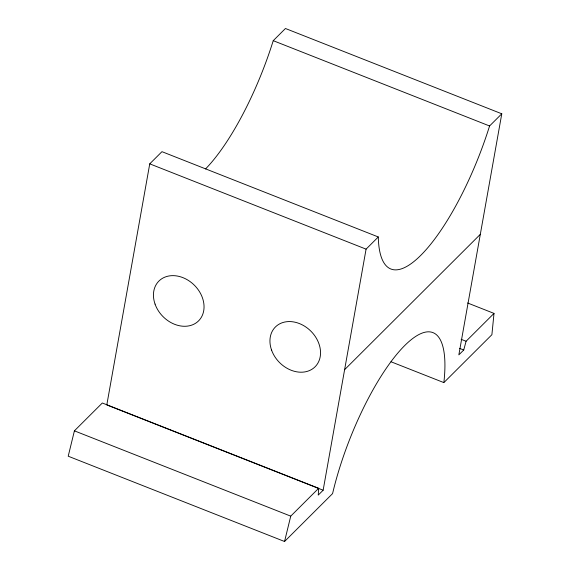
<?xml version="1.0" encoding="UTF-8"?>
<svg xmlns="http://www.w3.org/2000/svg" width="570" height="570" viewBox="0 0 570 570"><rect width="100%" height="100%" fill="white"/><g stroke="black" fill="none" stroke-linecap="round" stroke-linejoin="round"><path stroke-width="0.85" d="M467.592 302.983L494.012 313.4L491.896 334.704L443.866 382.605A129.269 38.361 -68.5 0 0 404.707 345.555A129.269 38.361 -68.5 0 0 332.581 493.599L284.551 541.5L68.215 456.207L74.406 430.842L102.329 402.997L318.666 488.291L318.252 495.095L323.14 490.221L366.082 249.147L378.295 236.963A136.608 40.534 -68.5 0 0 420.774 255.346A136.608 40.534 -68.5 0 0 489.573 125.977L501.785 113.793L285.449 28.5L273.237 40.677A136.608 40.534 -68.5 0 1 205.535 168.948M378.295 236.963L161.958 151.67L149.746 163.847L106.804 404.928L323.14 490.221M501.785 113.793L458.843 354.875L463.731 350.001L466.089 341.252L494.012 313.4M284.551 541.5L290.743 516.142L318.666 488.291M344.608 369.681L480.318 234.334M273.237 40.677L489.573 125.977M149.746 163.847L366.082 249.147M461.137 339.3L466.089 341.252M459.598 348.377L463.731 350.001M391.02 361.772L443.866 382.605M74.406 430.842L290.743 516.142M271.548 350.03A28.101 22.18 45.1 0 0 314.783 367.08A28.101 22.18 45.1 0 0 299.4 323.56A28.101 22.18 45.1 0 0 271.548 350.03M155.054 304.102A28.101 22.18 45.1 0 0 198.289 321.152A28.101 22.18 45.1 0 0 182.906 277.633A28.101 22.18 45.1 0 0 155.054 304.102"/></g></svg>
